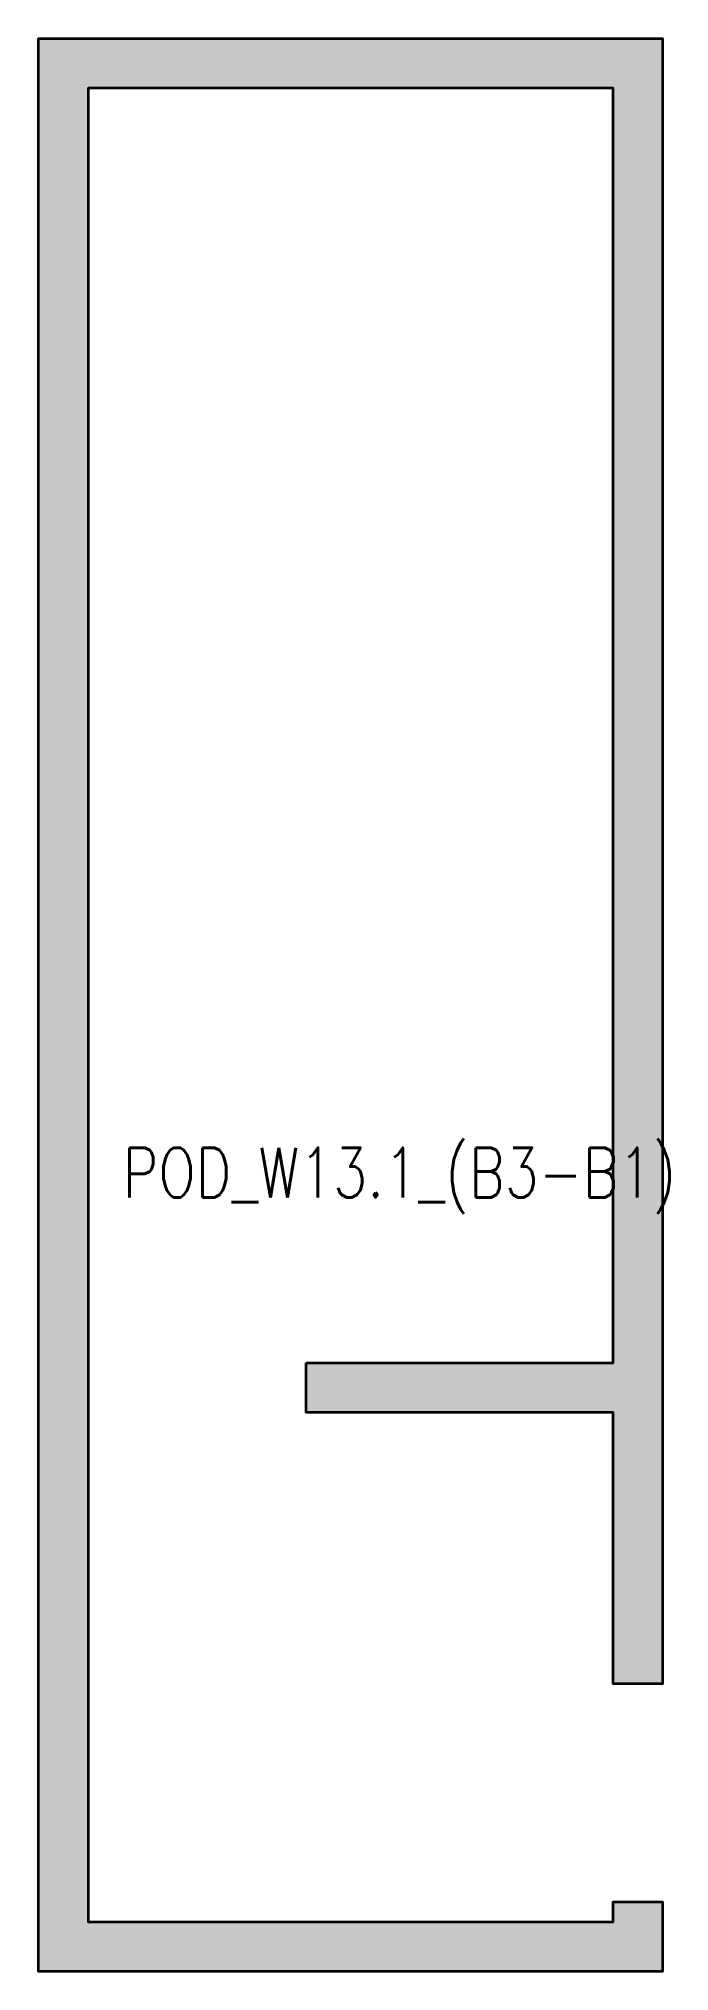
# Model space of a CAD drawing. Header units: millimetres. Extents: x 37000 to 40184, y 35000 to 44750.
import ezdxf

# ---------------------------------------------------------------- set-up
doc = ezdxf.new("R2010")
doc.units = ezdxf.units.MM
doc.layers.get('Defpoints').update_dxf_attribs({"color": 151, "lineweight": 9})
doc.layers.add('2020-08-28', color=230, linetype='Continuous', plot=False)
doc.layers.add('NDC_S_WALL', color=6, linetype='Continuous', lineweight=35)
doc.styles.add('NDC_BAR 2', font='romans.shx', dxfattribs={"width": 0.8})

msp = doc.modelspace()

# ---------------------------------------------------------------- hatches: boundary and pattern name
at = {"layer": '2020-08-28'}
msp.add_hatch(color=251, dxfattribs=at).paths.add_polyline_path([(37250, 44500), (39900, 44500), (39900, 38070), (38350, 38069.9), (38350, 37820), (39900, 37820), (39900.1, 36450), (40150.1, 36450), (40150, 44750), (37000, 44750), (37000, 35000), (37250, 35000), (40150, 35000), (40150, 35350), (39900, 35350), (39900, 35250), (37250, 35250)])

# ---------------------------------------------------------------- linework, layer by layer
at = {"layer": 'NDC_S_WALL', "ltscale": 200}
msp.add_lwpolyline([(38350, 38069.9), (39900, 38070), (39900, 44500), (37250, 44500), (37250, 35250), (39900, 35250), (39900, 35350), (40150, 35350), (40150, 35000), (37250, 35000), (37000, 35000), (37000, 44750), (40150, 44750), (40150.1, 36450), (39900.1, 36450), (39900, 37820), (38350, 37820), (38350, 38070)], dxfattribs=at)

# ---------------------------------------------------------------- texts
at = {"layer": 'Defpoints', "style": 'NDC_BAR 2', "width": 0.8}
msp.add_text('POD_W13.1_(B3-B1)', height=250, dxfattribs=at).set_placement((37424.3, 38904.7))

doc.saveas('drawing.dxf')
